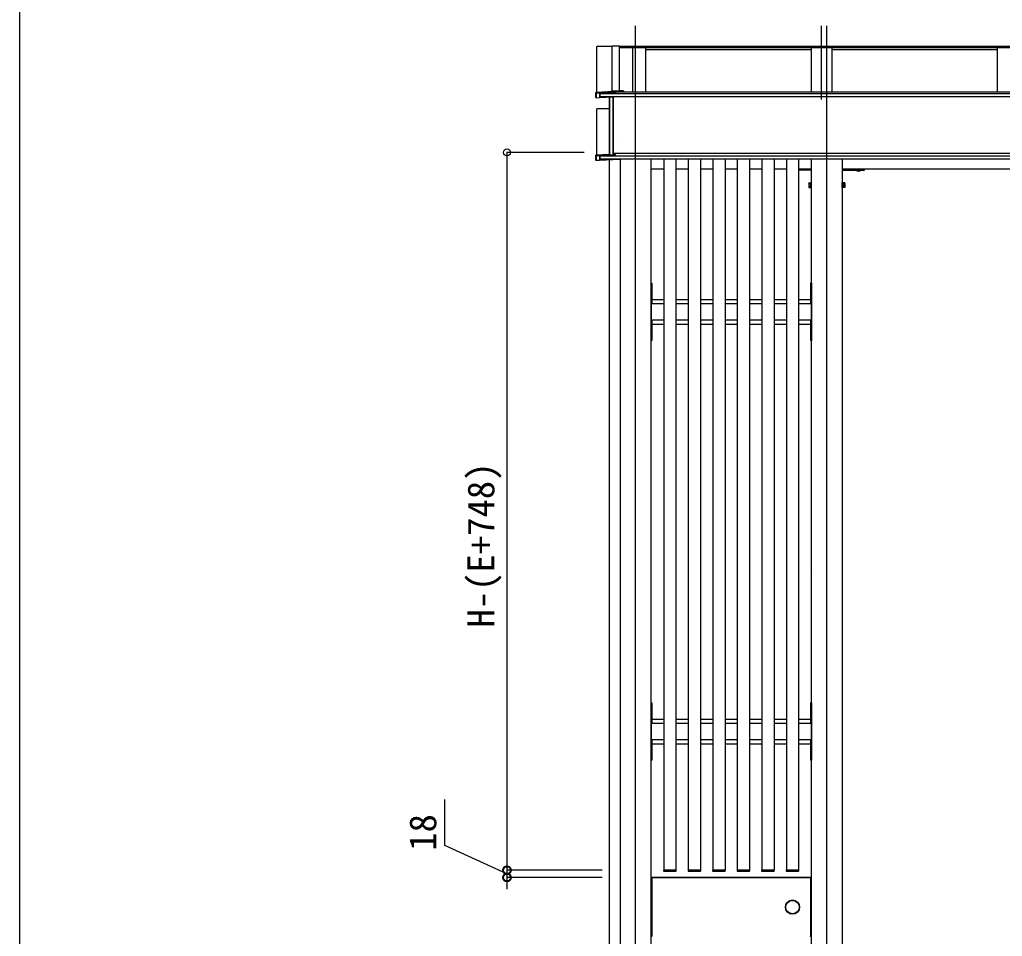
# Model space of a CAD drawing. Units: millimetres, scale not verified. Extents: x -6125 to 6125, y -9097 to 9042.
# Drawn here: x -6125 to -3721, y 4329 to 6573 of the extents above; entities that cross this region are included whole.
import ezdxf
from ezdxf.enums import TextEntityAlignment as Align

# ---------------------------------------------------------------- set-up
doc = ezdxf.new("R2010")
doc.units = ezdxf.units.MM
doc.header["$LTSCALE"] = 50
for name, color, linetype in [('0-4_YKK_12', 2, 'Continuous'), ('0-6_YKK_A1', 4, 'Continuous'), ('0-7_YKK_D', 6, 'Continuous'), ('0-8_YKK_ZWAK', 7, 'Continuous')]:
    doc.layers.add(name, color=color, linetype=linetype)
doc.styles.add('ＭＳ ゴシック', font='')
doc.styles.get('ＭＳ ゴシック').set_extended_font_data('MS Gothic')

msp = doc.modelspace()

# ---------------------------------------------------------------- linework, layer by layer
at = {"layer": '0-4_YKK_12'}
for p, q in [((-4618.11, 3003.31), (-4618.11, 6557.91)), ((-4618.11, 6377.78), (-4618.11, 6557.91)), ((-4163.11, 6377.78), (-4163.11, 6557.91)), ((-4150.12, 3003.31), (-4150.11, 6557.91))]:
    msp.add_line(p, q, dxfattribs=at)
at = {"layer": '0-6_YKK_A1'}
for p, q in [((-4675.11, 6507.91), (-4712.61, 6507.91)), ((-4712.61, 6395.22), (-4712.61, 6507.91)), ((-4675.11, 6509.45), (-4657.61, 6509.45)), ((-4675.11, 6398.58), (-4675.11, 6509.45)), ((-4657.61, 6399.35), (-4657.61, 6509.45)), ((-938.61, 6507.93), (-4657.61, 6507.93)), ((-938.61, 6505.54), (-4657.61, 6505.54)), ((-938.61, 6504.05), (-4657.61, 6504.05)), ((-4624.41, 6396.14), (-4624.41, 6504.05)), ((-4593.11, 6396.14), (-4593.11, 6504.05)), ((-4188.12, 6499.61), (-4593.11, 6499.61)), ((-4188.12, 6504.05), (-4188.12, 6396.14)), ((-4138.12, 6504.05), (-4138.12, 6396.14)), ((-3733.12, 6499.61), (-4138.12, 6499.61)), ((-3733.12, 6504.05), (-3733.12, 6396.14)), ((-4686.09, 6396.61), (-4715.11, 6395.09)), ((-4706.62, 6394.35), (-4669.12, 6396.31)), ((-4677.61, 6396.83), (-4686.09, 6396.61)), ((-4677.61, 6396.46), (-4686.09, 6396.61)), ((-4677.53, 6398.48), (-4677.61, 6398.1)), ((-4677.61, 6398.1), (-4669.12, 6398.1)), ((-4677.61, 6398.1), (-4677.61, 6396.46)), ((-4669.12, 6396.31), (-4677.61, 6396.46)), ((-4656.11, 6399.41), (-4677.53, 6398.48)), ((-4669.12, 6398.1), (-4669.12, 6396.31)), ((-4668.12, 6395.66), (-4648.47, 6396.69)), ((-937.26, 6396.14), (-4658.96, 6396.14)), ((-4656.11, 6399.41), (-4655.11, 6399.41)), ((-4655.11, 6399.09), (-4655.11, 6399.41)), ((-4647.62, 6399.09), (-4655.11, 6399.09)), ((-4648.47, 6396.69), (-4648.47, 6396.14)), ((-4647.62, 6399.09), (-4647.62, 6399.04)), ((-4715.11, 6395.09), (-4714.59, 6394.49)), ((-4714.59, 6394.49), (-4706.62, 6394.35)), ((-4714.59, 6382.32), (-4706.62, 6382.46)), ((-4706.62, 6394.35), (-4706.62, 6382.46)), ((-4706.62, 6382.46), (-4673.62, 6384.18)), ((-4704.68, 6384.5), (-4704.68, 6392.01)), ((-891.53, 6391.69), (-4704.68, 6391.71)), ((-891.53, 6384.8), (-4704.68, 6384.8)), ((-4704.42, 6384.21), (-4704.38, 6384.21)), ((-4704.38, 6392.33), (-4668.12, 6394.22)), ((-4693.1, 6384.8), (-4704.38, 6384.21)), ((-4682.11, 6243.52), (-4682.11, 6383.74)), ((-4681.59, 6383.77), (-4681.59, 6242.92)), ((-4673.62, 6384.18), (-4673.62, 6242.78)), ((-4671.68, 6243.42), (-4671.68, 6383.75)), ((-4668.12, 6395.66), (-4668.12, 6394.22)), ((-4655.61, 6385.18), (-4580.61, 6385.18)), ((-4712.61, 6241.93), (-4712.61, 6354.95)), ((-4682.11, 6354.95), (-4712.61, 6354.95)), ((-4650.82, 6281.9), (-4650.82, 6281.84)), ((-4682.11, 6243.52), (-4715.11, 6241.8)), ((-4714.59, 6241.2), (-4715.11, 6241.8)), ((-4714.59, 6241.2), (-4706.62, 6241.06)), ((-4706.62, 6228.87), (-4714.59, 6228.87)), ((-4673.62, 6242.78), (-4706.62, 6241.06)), ((-4706.62, 6241.06), (-4706.62, 6228.87)), ((-4704.68, 6231.77), (-4704.68, 6239.22)), ((-891.53, 6238.9), (-4704.68, 6238.9)), ((-891.53, 6232.01), (-4704.68, 6232.01)), ((-4704.42, 6231.48), (-4704.38, 6231.48)), ((-4704.38, 6239.53), (-4668.12, 6241.43)), ((-4694.28, 6232.01), (-4704.38, 6231.48)), ((-4682.61, 6230.13), (-4682.61, 3453.31)), ((-4681.59, 6242.92), (-4682.11, 6243.52)), ((-4681.59, 6242.92), (-4673.62, 6242.78)), ((-924.53, 6245.72), (-4671.68, 6245.72)), ((-4668.12, 6243.31), (-4671.67, 6243.34)), ((-4668.12, 6243.31), (-4671.67, 6243.34)), ((-4671.42, 6243.13), (-4671.38, 6243.13)), ((-4668.12, 6243.31), (-4668.12, 6243.28)), ((-4655.61, 6232.01), (-4655.61, 3466.81)), ((-4580.61, 6232.01), (-4580.61, 3466.81)), ((-4549.11, 6232.01), (-4549.11, 4491.31)), ((-4519.11, 6232.01), (-4519.11, 4491.31)), ((-4489.11, 6232.01), (-4489.11, 4491.31)), ((-4459.11, 6232.01), (-4459.11, 4491.31)), ((-4429.11, 6232.01), (-4429.11, 4491.31)), ((-4399.11, 6232.01), (-4399.11, 4491.31)), ((-4369.11, 6232.01), (-4369.11, 4491.31)), ((-4339.11, 6232.01), (-4339.11, 4491.31)), ((-4309.11, 6232.01), (-4309.11, 4491.31)), ((-4279.11, 6232.01), (-4279.11, 4491.31)), ((-4249.11, 6232.01), (-4249.11, 4491.31)), ((-4219.11, 6232.01), (-4219.11, 4491.31)), ((-4187.61, 3466.74), (-4187.61, 6232.01)), ((-4112.61, 6232.01), (-4112.61, 3466.81)), ((-4580.61, 6208.31), (-4549.11, 6208.31)), ((-4519.11, 6208.31), (-4489.11, 6208.31)), ((-4459.11, 6208.31), (-4429.11, 6208.31)), ((-4399.11, 6208.31), (-4369.11, 6208.31)), ((-4339.11, 6208.31), (-4309.11, 6208.31)), ((-4279.11, 6208.31), (-4249.11, 6208.31)), ((-4219.11, 6208.31), (-4187.61, 6208.31)), ((-4187.61, 6205.31), (-4219.11, 6205.31)), ((-4189.86, 6208.31), (-4190.11, 6208.31)), ((-4112.61, 6208.31), (-1015.61, 6208.31)), ((-4078.51, 6204.8), (-4078.51, 6205.31)), ((-4078.51, 6205.31), (-4066.71, 6205.31)), ((-4075.11, 6208.31), (-4057.61, 6208.31)), ((-4062.61, 6205.31), (-4062.61, 6208.31)), ((-4194.41, 6173.31), (-4193.96, 6174.08)), ((-4194.41, 6173.31), (-4194.41, 6163.31)), ((-4194.41, 6163.31), (-4193.96, 6162.54)), ((-4193.96, 6174.08), (-4190.41, 6174.08)), ((-4193.96, 6171.2), (-4190.41, 6171.2)), ((-4193.96, 6165.42), (-4190.41, 6165.42)), ((-4193.96, 6162.54), (-4190.41, 6162.54)), ((-4190.41, 6174.08), (-4190.41, 6162.54)), ((-4189.21, 6174.01), (-4190.41, 6174.01)), ((-4190.41, 6174.01), (-4190.41, 6162.61)), ((-4190.41, 6162.61), (-4189.21, 6162.61)), ((-4189.21, 6162.61), (-4189.21, 6174.01)), ((-4111.01, 6174.01), (-4109.81, 6174.01)), ((-4111.01, 6162.61), (-4111.01, 6174.01)), ((-4109.81, 6162.61), (-4111.01, 6162.61)), ((-4109.81, 6174.08), (-4109.81, 6162.54)), ((-4106.25, 6174.08), (-4109.81, 6174.08)), ((-4109.81, 6174.01), (-4109.81, 6162.61)), ((-4106.25, 6171.2), (-4109.81, 6171.2)), ((-4106.25, 6165.42), (-4109.81, 6165.42)), ((-4106.25, 6162.54), (-4109.81, 6162.54)), ((-4105.81, 6173.31), (-4106.25, 6174.08)), ((-4105.81, 6163.31), (-4106.25, 6162.54)), ((-4105.81, 6173.31), (-4105.81, 6163.31)), ((-4580.11, 5878.31), (-4549.11, 5878.31)), ((-4580.11, 5878.31), (-4580.11, 5838.31)), ((-4578.11, 5888.31), (-4549.11, 5888.31)), ((-4519.11, 5888.31), (-4489.11, 5888.31)), ((-4519.11, 5878.31), (-4489.11, 5878.31)), ((-4459.11, 5888.31), (-4429.11, 5888.31)), ((-4459.11, 5878.31), (-4429.11, 5878.31)), ((-4399.11, 5888.31), (-4369.11, 5888.31)), ((-4399.11, 5878.31), (-4369.11, 5878.31)), ((-4339.11, 5888.31), (-4309.11, 5888.31)), ((-4339.11, 5878.31), (-4309.11, 5878.31)), ((-4279.11, 5888.31), (-4249.11, 5888.31)), ((-4279.11, 5878.31), (-4249.11, 5878.31)), ((-4219.11, 5888.31), (-4190.11, 5888.31)), ((-4219.11, 5878.31), (-4188.11, 5878.31)), ((-4188.11, 5878.31), (-4188.11, 5838.31)), ((-4580.11, 5838.31), (-4549.11, 5838.31)), ((-4578.11, 5838.31), (-4578.11, 5788.31)), ((-4578.11, 5828.31), (-4549.11, 5828.31)), ((-4519.11, 5838.31), (-4489.11, 5838.31)), ((-4519.11, 5828.31), (-4489.11, 5828.31)), ((-4459.11, 5838.31), (-4429.11, 5838.31)), ((-4459.11, 5828.31), (-4429.11, 5828.31)), ((-4399.11, 5838.31), (-4369.11, 5838.31)), ((-4399.11, 5828.31), (-4369.11, 5828.31)), ((-4339.11, 5838.31), (-4309.11, 5838.31)), ((-4339.11, 5828.31), (-4309.11, 5828.31)), ((-4279.11, 5838.31), (-4249.11, 5838.31)), ((-4279.11, 5828.31), (-4249.11, 5828.31)), ((-4219.11, 5838.31), (-4188.11, 5838.31)), ((-4219.11, 5828.31), (-4190.11, 5828.31)), ((-4190.11, 5838.31), (-4190.11, 5788.31)), ((-4189.61, 5213.31), (-4189.86, 5213.31)), ((-4578.11, 4860.81), (-4549.11, 4860.81)), ((-4519.11, 4860.81), (-4489.11, 4860.81)), ((-4459.11, 4860.81), (-4429.11, 4860.81)), ((-4399.11, 4860.81), (-4369.11, 4860.81)), ((-4339.11, 4860.81), (-4309.11, 4860.81)), ((-4279.11, 4860.81), (-4249.11, 4860.81)), ((-4219.11, 4860.81), (-4190.11, 4860.81)), ((-4580.11, 4850.81), (-4549.11, 4850.81)), ((-4580.11, 4850.81), (-4580.11, 4810.81)), ((-4519.11, 4850.81), (-4489.11, 4850.81)), ((-4459.11, 4850.81), (-4429.11, 4850.81)), ((-4399.11, 4850.81), (-4369.11, 4850.81)), ((-4339.11, 4850.81), (-4309.11, 4850.81)), ((-4279.11, 4850.81), (-4249.11, 4850.81)), ((-4219.11, 4850.81), (-4188.11, 4850.81)), ((-4188.11, 4850.81), (-4188.11, 4810.81)), ((-4580.11, 4810.81), (-4549.11, 4810.81)), ((-4578.11, 4810.81), (-4578.11, 4760.81)), ((-4519.11, 4810.81), (-4489.11, 4810.81)), ((-4459.11, 4810.81), (-4429.11, 4810.81)), ((-4399.11, 4810.81), (-4369.11, 4810.81)), ((-4339.11, 4810.81), (-4309.11, 4810.81)), ((-4279.11, 4810.81), (-4249.11, 4810.81)), ((-4219.11, 4810.81), (-4188.11, 4810.81)), ((-4190.11, 4810.81), (-4190.11, 4760.81)), ((-4578.11, 4800.81), (-4549.11, 4800.81)), ((-4519.11, 4800.81), (-4489.11, 4800.81)), ((-4459.11, 4800.81), (-4429.11, 4800.81)), ((-4399.11, 4800.81), (-4369.11, 4800.81)), ((-4339.11, 4800.81), (-4309.11, 4800.81)), ((-4279.11, 4800.81), (-4249.11, 4800.81)), ((-4219.11, 4800.81), (-4190.11, 4800.81)), ((-4579.11, 4473.31), (-4579.11, 4472.51)), ((-4578.61, 4473.31), (-4579.11, 4473.31)), ((-4579.11, 4472.51), (-4578.61, 4472.51)), ((-4579.11, 4472.51), (-4579.11, 4472.31)), ((-4579.11, 4472.31), (-4578.31, 4472.31)), ((-4578.61, 4473.31), (-4578.31, 4473.31)), ((-4578.61, 4472.51), (-4578.61, 4473.31)), ((-4578.61, 4472.51), (-4578.31, 4472.51)), ((-4189.91, 4473.31), (-4578.31, 4473.31)), ((-4578.31, 4472.51), (-4578.31, 4473.31)), ((-4578.31, 4472.51), (-4578.31, 4472.31)), ((-4189.91, 4472.51), (-4578.31, 4472.51)), ((-4578.31, 4472.31), (-4578.31, 4329.31)), ((-4549.61, 4491.31), (-4549.51, 4489.75)), ((-4548.61, 4491.31), (-4549.61, 4491.31)), ((-4519.6, 4491.31), (-4548.61, 4491.31)), ((-4548.51, 4488.81), (-4519.7, 4488.81)), ((-4489.61, 4491.31), (-4489.51, 4489.75)), ((-4488.61, 4491.31), (-4489.61, 4491.31)), ((-4459.61, 4491.31), (-4488.61, 4491.31)), ((-4488.51, 4488.81), (-4459.7, 4488.81)), ((-4429.61, 4491.31), (-4429.51, 4489.75)), ((-4428.61, 4491.31), (-4429.61, 4491.31)), ((-4399.61, 4491.31), (-4428.61, 4491.31)), ((-4428.51, 4488.81), (-4399.7, 4488.81)), ((-4369.61, 4491.31), (-4369.51, 4489.75)), ((-4368.61, 4491.31), (-4369.61, 4491.31)), ((-4339.61, 4491.31), (-4368.61, 4491.31)), ((-4368.51, 4488.81), (-4339.7, 4488.81)), ((-4309.61, 4491.31), (-4309.51, 4489.75)), ((-4308.61, 4491.31), (-4309.61, 4491.31)), ((-4279.61, 4491.31), (-4308.61, 4491.31)), ((-4308.51, 4488.81), (-4279.7, 4488.81)), ((-4249.61, 4491.31), (-4249.51, 4489.75)), ((-4248.61, 4491.31), (-4249.61, 4491.31)), ((-4219.61, 4491.31), (-4248.61, 4491.31)), ((-4248.51, 4488.81), (-4219.7, 4488.81)), ((-4189.91, 4472.51), (-4189.91, 4473.31)), ((-4189.61, 4473.31), (-4189.91, 4473.31)), ((-4189.91, 4472.51), (-4189.91, 4472.31)), ((-4189.61, 4472.51), (-4189.91, 4472.51)), ((-4189.91, 4472.31), (-4189.11, 4472.31)), ((-4189.91, 4472.31), (-4189.91, 4329.31)), ((-4189.61, 4473.31), (-4189.61, 4472.51)), ((-4189.61, 4472.51), (-4189.11, 4472.51)), ((-4189.11, 4472.31), (-4189.11, 4472.51)), ((-4189.11, 4472.31), (-4189.11, 4329.31)), ((-4578.31, 4329.11), (-4578.31, 4329.31)), ((-4189.91, 4329.11), (-4189.91, 4329.31)), ((-4189.91, 4329.31), (-4189.11, 4329.31))]:
    msp.add_line(p, q, dxfattribs=at)
for points in [[(-4669.12, 6398.1), (-4647.62, 6399.04), (-4647.62, 6396.14)], [(-4714.59, 6394.49), (-4714.59, 6382.32), (-4715.11, 6382.6), (-4715.11, 6395.09)], [(-4668.12, 6384.8), (-4668.12, 6384.27), (-4671.38, 6384.07)], [(-4714.59, 6241.2), (-4714.59, 6228.87), (-4715.11, 6229.31), (-4715.11, 6241.8)], [(-4657.62, 6232.01), (-4657.62, 6231.43), (-4706.62, 6228.87)], [(-4671.38, 6243.13), (-4668.12, 6243.28), (-4668.12, 6241.43)], [(-4112.61, 6205.31), (-4057.61, 6205.31), (-4057.61, 6208.31)], [(-4078.51, 6204.8), (-4066.71, 6204.8), (-4066.71, 6205.31)], [(-4580.61, 5928.31), (-4578.11, 5928.31), (-4578.11, 5878.31)], [(-4580.61, 5928.31), (-4580.61, 5788.31), (-4578.11, 5788.31)], [(-4187.61, 5928.31), (-4190.11, 5928.31), (-4190.11, 5878.31)], [(-4187.61, 5928.31), (-4187.61, 5788.31), (-4190.11, 5788.31)], [(-4580.61, 4900.81), (-4578.11, 4900.81), (-4578.11, 4850.81)], [(-4580.61, 4900.81), (-4580.61, 4760.81), (-4578.11, 4760.81)], [(-4187.61, 4900.81), (-4190.11, 4900.81), (-4190.11, 4850.81)], [(-4187.61, 4900.81), (-4187.61, 4760.81), (-4190.11, 4760.81)], [(-4579.11, 4472.31), (-4579.11, 4329.31), (-4578.31, 4329.31)], [(-4518.7, 4489.75), (-4518.61, 4491.31), (-4519.6, 4491.31)], [(-4458.7, 4489.75), (-4458.61, 4491.31), (-4459.61, 4491.31)], [(-4398.7, 4489.75), (-4398.61, 4491.31), (-4399.61, 4491.31)], [(-4338.7, 4489.75), (-4338.61, 4491.31), (-4339.61, 4491.31)], [(-4278.7, 4489.75), (-4278.61, 4491.31), (-4279.61, 4491.31)], [(-4218.7, 4489.75), (-4218.61, 4491.31), (-4219.61, 4491.31)], [(-4189.11, 4472.51), (-4189.11, 4473.31), (-4189.61, 4473.31)]]:
    msp.add_lwpolyline(points, dxfattribs=at)
for points in [[(-4187.61, 6162.06), (-4187.61, 6174.56), (-4189.21, 6174.56), (-4189.21, 6162.06)], [(-4112.61, 6162.06), (-4112.61, 6174.56), (-4111.01, 6174.56), (-4111.01, 6162.06)]]:
    msp.add_lwpolyline(points, close=True, dxfattribs=at)
for radius in [17.45, 16.45]:
    msp.add_circle((-4234.11, 4400.81), radius, dxfattribs=at)
for centre, radius, start, end in [((-4072.61, 6210.54), 8.23, 224.2189, 315.7811), ((-4191.85, 6172.64), 2.56, 145.61708, 214.38292), ((-4184.86, 6168.31), 9.55, 162.41276, 197.58724), ((-4191.85, 6163.98), 2.56, 145.61708, 214.38292), ((-4108.36, 6172.64), 2.56, 325.61708, 34.38292), ((-4115.36, 6168.31), 9.55, 342.41276, 17.58724), ((-4108.36, 6163.98), 2.56, 325.61708, 34.38292), ((-4548.51, 4489.81), 1, 183.5, 270), ((-4519.7, 4489.81), 1, 270, 356.5), ((-4488.51, 4489.81), 1, 183.5, 270), ((-4459.7, 4489.81), 1, 270, 356.5), ((-4428.51, 4489.81), 1, 183.5, 270), ((-4399.7, 4489.81), 1, 270, 356.5), ((-4368.51, 4489.81), 1, 183.5, 270), ((-4339.7, 4489.81), 1, 270, 356.5), ((-4308.51, 4489.81), 1, 183.5, 270), ((-4279.7, 4489.81), 1, 270, 356.5), ((-4248.51, 4489.81), 1, 183.5, 270), ((-4219.7, 4489.81), 1, 270, 356.5)]:
    msp.add_arc(centre, radius, start, end, dxfattribs=at)
for centre, major_axis, ratio, start_param, end_param in [((-4704.38, 6392.03), (0.201, 0.233), 0.940582, 0.732081, 2.3115275), ((-4704.38, 6384.51), (0.195, 0.235), 0.956886, 2.2836504, 3.8630969), ((-4671.38, 6383.77), (0.201, 0.233), 0.940653, 0.7407203, 2.3114405), ((-4704.38, 6239.24), (0.201, 0.233), 0.940582, 0.732081, 2.3115275), ((-4704.38, 6231.78), (0.198, 0.234), 0.948716, 2.2998762, 3.8706726), ((-4671.38, 6243.43), (0.195, 0.235), 0.956815, 2.2838186, 3.8545388)]:
    msp.add_ellipse(centre, major_axis=major_axis, ratio=ratio, start_param=start_param, end_param=end_param, dxfattribs=at)
at = {"layer": '0-7_YKK_D'}
for p, q in [((-4743.61, 6248.31), (-4933.61, 6248.31)), ((-4932.61, 6248.31), (-4932.61, 4491.31)), ((-4699.87, 4491.31), (-4933.61, 4491.31)), ((-4699.87, 4491.31), (-4933.61, 4491.31)), ((-4699.87, 4473.31), (-4933.61, 4473.31)), ((-4699.87, 4473.31), (-4933.61, 4473.31)), ((-4932.61, 4491.31), (-4932.61, 4473.31)), ((-4932.61, 4473.31), (-4932.61, 4444.46))]:
    msp.add_line(p, q, dxfattribs=at)
msp.add_lwpolyline([(-4932.61, 4482.31), (-5085.08, 4551.79), (-5085.08, 4664.36)], dxfattribs=at)
for centre, radius in [((-4932.61, 6248.31), 8.5), ((-4932.61, 4491.31), 10.5), ((-4932.61, 4491.31), 8.5), ((-4932.61, 4473.31), 10.5), ((-4932.61, 4473.31), 8.5)]:
    msp.add_circle(centre, radius, dxfattribs=at)
at = {"layer": '0-8_YKK_ZWAK'}
msp.add_line((-6125, 8752.6), (-6125, -9097.4), dxfattribs=at)

# ---------------------------------------------------------------- texts
at = {"layer": '0-7_YKK_D', "style": 'ＭＳ ゴシック'}
for s, p in [('H-(E+748)', (-4943.64, 5085.23)), ('18', (-5085.88, 4538.78))]:
    msp.add_text(s, height=65.98, rotation=90, dxfattribs=at).set_placement(p, align=Align.BOTTOM_LEFT)

doc.saveas('drawing.dxf')
